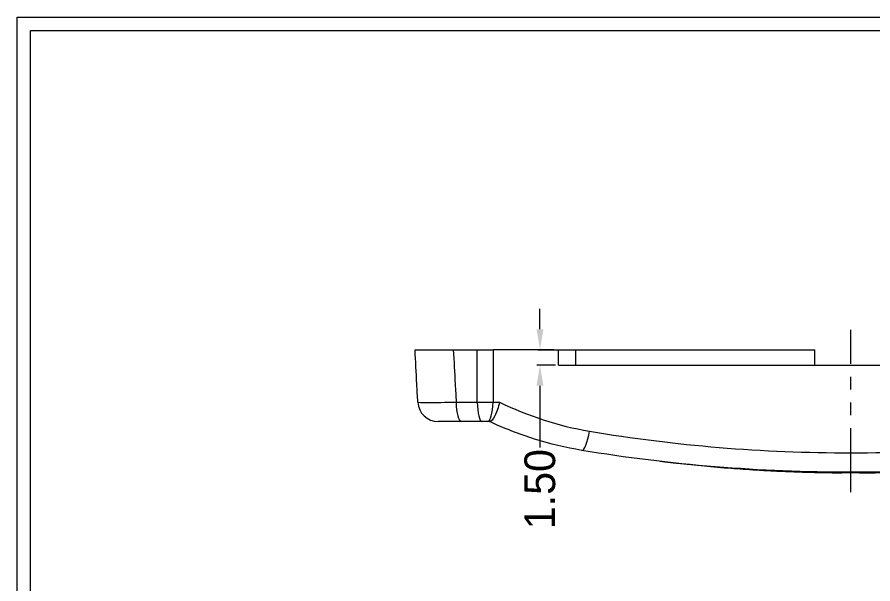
# Model space of a CAD drawing. Extents: x 178 to 733, y 496 to 689.
# Drawn here: x 178.5 to 261.9, y 633.4 to 688.6 of the extents above; entities that cross this region are included whole.
import ezdxf

# ---------------------------------------------------------------- set-up
doc = ezdxf.new("R2010")
doc.units = 0
doc.header["$MEASUREMENT"] = 0
doc.linetypes.add('PHANTOM', pattern=[2.5, 1.25, -0.25, 0.25, -0.25, 0.25, -0.25])
doc.layers.add('3', color=7, linetype='Continuous')
doc.dimstyles.get("Standard").update_dxf_attribs({"dimtxt": 0.18, "dimasz": 0.18, "dimexe": 0.18, "dimexo": 0.0625, "dimgap": 0.09, "dimtad": 0, "dimtih": 1, "dimtoh": 1, "dimdec": 4, "dimzin": 0, "dimdsep": 46, "dimtxsty": 'Standard', "dimcen": 0.09, "dimadec": 0, "dimazin": 0, "dimtfac": 1, "dimtdec": 4, "dimtofl": 0, "dimtmove": 0, "dimatfit": 3, "dimfxl": 0, "dimtolj": 1, "dimtzin": 0, "dimarcsym": 0})

# ---------------------------------------------------------------- blocks, each defined once
blk = doc.blocks.new('*D22')
at = {"color": 4, "linetype": 'Continuous', "lineweight": 9}
for p, q in [((229.465, 658.194), (229.465, 660.194)), ((230.809, 656.194), (229.165, 656.194)), ((230.964, 654.694), (229.165, 654.694)), ((229.465, 652.694), (229.465, 646.666))]:
    blk.add_line(p, q, dxfattribs=at)
for points in [[(229.132, 658.194), (229.799, 658.194), (229.465, 656.194)], [(229.132, 652.694), (229.799, 652.694), (229.465, 654.694)]]:
    blk.add_solid(points, dxfattribs=at)
at = {"layer": 'Defpoints', "color": 0, "linetype": 'Continuous', "lineweight": 9}
for p in [(231.109, 656.194), (229.465, 654.694), (231.264, 654.694)]:
    blk.add_point(p, dxfattribs=at)
at = {"color": 3, "linetype": 'Continuous', "lineweight": 9, "insert": (229.465, 642.616), "char_height": 3, "attachment_point": 5, "rotation": 90}
blk.add_mtext('\\A1;1.50', dxfattribs=at)

msp = doc.modelspace()

# ---------------------------------------------------------------- linework, layer by layer
at = {"color": 7, "linetype": 'Continuous', "lineweight": 9}
for p, q in [((178.473, 496.141), (178.473, 688.597)), ((178.473, 688.597), (450.633, 688.597)), ((179.769, 497.437), (179.769, 687.301)), ((179.769, 687.301), (449.337, 687.301))]:
    msp.add_line(p, q, dxfattribs=at)
at = {"layer": '3', "color": 1, "linetype": 'PHANTOM', "lineweight": 9, "ltscale": 5}
msp.add_line((259.764, 642.312), (259.764, 658.149), dxfattribs=at)
at = {"layer": '3', "color": 7, "linetype": 'Continuous', "lineweight": 9}
for p, q in [((221.013, 656.194), (223.351, 656.194)), ((229.264, 656.194), (224.893, 656.194)), ((232.954, 654.694), (232.954, 656.194)), ((232.954, 656.194), (256.264, 656.194)), ((256.264, 655.194), (256.264, 656.194)), ((231.264, 654.694), (288.264, 654.694)), ((221.29, 651.09), (223.344, 651.09)), ((224.886, 651.09), (225.525, 651.09)), ((223.818, 649.194), (221.791, 649.194)), ((224.567, 649.194), (224.332, 649.194))]:
    msp.add_line(p, q, dxfattribs=at)
at = {"layer": '3', "color": 7, "linetype": 'Continuous', "lineweight": 9, "extrusion": (0, 0, -1)}
msp.add_arc((-258.899, 644.697), 0.5, 260.37882, 270.21995, dxfattribs=at)
at = {"layer": '3', "color": 7, "linetype": 'Continuous', "lineweight": 9}
for centre, major_axis, ratio, start_param, end_param in [((219.547, 651.194), (0, -2), 0.999956, 4.764749, 6.283185), ((221.791, 651.194), (0, 2), 0.251049, 1.623156, 3.141593), ((223.818, 651.194), (0, 2), 0.237646, 1.623156, 3.141593), ((224.332, 651.194), (0, 2), 0.277059, 3.141593, 4.660029), ((233.886, 648.366), (0.329, 1.973), 0.20773, 3.123706, 4.693919)]:
    msp.add_ellipse(centre, major_axis=major_axis, ratio=ratio, start_param=start_param, end_param=end_param, dxfattribs=at)
for points, knots in [([(217.281, 656.194), (217.271, 656.194), (217.633, 656.194), (218.982, 656.194), (219.937, 656.194), (221.013, 656.194)], [0, 0, 0, 0, 0.5, 0.5, 1, 1, 1, 1]), ([(217.55, 651.09), (217.519, 651.675), (217.488, 652.26), (217.457, 652.846), (217.399, 653.962), (217.34, 655.078), (217.281, 656.194)], [0, 0, 0, 0, 0.344005, 0.344005, 0.344005, 1, 1, 1, 1]), ([(221.013, 656.194), (221.074, 655.078), (221.134, 653.962), (221.195, 652.846), (221.226, 652.26), (221.258, 651.675), (221.29, 651.09)], [0, 0, 0, 0, 0.655995, 0.655995, 0.655995, 1, 1, 1, 1]), ([(223.344, 651.09), (223.344, 651.623), (223.345, 652.157), (223.346, 652.691), (223.347, 653.859), (223.349, 655.026), (223.351, 656.194)], [0, 0, 0, 0, 0.3137, 0.3137, 0.3137, 1, 1, 1, 1]), ([(224.893, 656.194), (224.891, 655.026), (224.89, 653.859), (224.888, 652.691), (224.887, 652.157), (224.886, 651.623), (224.886, 651.09)], [0, 0, 0, 0, 0.6863, 0.6863, 0.6863, 1, 1, 1, 1]), ([(231.264, 654.694), (231.264, 654.924), (231.264, 655.155), (231.264, 655.385), (231.264, 655.655), (231.264, 655.924), (231.264, 656.194)], [0, 0, 0, 0, 0.460383, 0.460383, 0.460383, 1, 1, 1, 1]), ([(217.55, 651.09), (217.541, 651.071), (217.904, 651.062), (219.256, 651.062), (220.212, 651.071), (221.29, 651.09)], [0, 0, 0, 0, 0.5, 0.5, 1, 1, 1, 1]), ([(223.344, 651.09), (223.598, 651.087), (223.855, 651.086), (224.244, 651.086), (224.374, 651.086), (224.632, 651.087), (224.76, 651.088), (224.886, 651.09)], [0, 0, 0, 0, 0.5, 0.5, 0.75, 0.75, 1, 1, 1, 1]), ([(225.525, 651.09), (225.413, 650.593), (225.248, 650.1), (224.898, 649.402), (224.713, 649.194), (224.567, 649.194)], [0, 0, 0, 0, 0.5, 0.5, 1, 1, 1, 1]), ([(221.791, 649.194), (221.144, 649.194), (220.57, 649.194), (219.759, 649.194), (219.541, 649.194), (219.547, 649.194)], [0, 0, 0, 0, 0.5, 0.5, 1, 1, 1, 1]), ([(224.332, 649.194), (224.274, 649.194), (224.213, 649.194), (224.153, 649.194), (224.042, 649.194), (223.927, 649.194), (223.818, 649.194)], [0, 0, 0, 0, 0.350517, 0.350517, 0.350517, 1, 1, 1, 1]), ([(224.551, 649.194), (224.532, 649.194), (224.523, 649.194), (224.542, 649.194), (224.547, 649.194), (224.556, 649.194), (224.567, 649.194)], [0, 0, 0, 0, 0.715924, 0.715924, 0.715924, 1, 1, 1, 1]), ([(233.551, 646.395), (231.977, 646.658), (230.442, 647.027), (227.443, 647.963), (225.979, 648.53), (224.551, 649.194)], [0, 0, 0, 0, 0.5, 0.5, 1, 1, 1, 1]), ([(234.29, 648.261), (238.46, 647.556), (242.672, 647.031), (251.181, 646.33), (255.5, 646.153), (268.422, 646.156), (276.898, 646.851), (285.237, 648.261)], [0, 0, 0, 0, 0.25, 0.25, 0.5, 0.5, 1, 1, 1, 1]), ([(285.977, 646.395), (277.387, 644.963), (268.664, 644.261), (255.377, 644.258), (250.937, 644.437), (242.182, 645.147), (237.846, 645.679), (233.551, 646.395)], [0, 0, 0, 0, 0.5, 0.5, 0.75, 0.75, 1, 1, 1, 1]), ([(241.197, 645.344), (241.172, 645.347), (241.162, 645.347), (241.17, 645.345), (241.177, 645.344), (241.201, 645.34), (241.24, 645.335), (241.278, 645.33), (241.333, 645.322), (241.399, 645.314), (241.465, 645.305), (241.543, 645.295), (241.629, 645.285), (241.714, 645.274), (241.808, 645.263), (241.904, 645.252), (241.999, 645.24), (242.098, 645.229), (242.193, 645.218), (242.287, 645.207), (242.38, 645.197), (242.463, 645.187), (242.546, 645.178), (242.622, 645.17), (242.685, 645.163), (242.747, 645.156), (242.798, 645.151), (242.833, 645.147), (242.843, 645.146), (242.853, 645.145), (242.861, 645.145)], [0, 0, 0, 0, 0.107478, 0.107478, 0.107478, 0.21503, 0.21503, 0.21503, 0.322639, 0.322639, 0.322639, 0.430181, 0.430181, 0.430181, 0.537601, 0.537601, 0.537601, 0.644903, 0.644903, 0.644903, 0.752141, 0.752141, 0.752141, 0.859396, 0.859396, 0.859396, 0.966736, 0.966736, 0.966736, 1, 1, 1, 1]), ([(242.536, 645.171), (243.377, 645.079), (245.07, 644.909), (247.587, 644.689), (249.859, 644.527), (251.839, 644.414), (253.518, 644.337), (255.177, 644.278), (256.887, 644.235), (258.144, 644.212), (258.79, 644.21), (258.896, 644.21)], [0, 0, 0, 0, 0.21987, 0.42042, 0.586015, 0.688997, 0.775849, 0.849605, 0.915368, 0.986007, 1, 1, 1, 1]), ([(260.631, 644.206), (261.32, 644.209), (262.843, 644.224), (265.16, 644.288), (267.773, 644.404), (270.654, 644.586), (273.723, 644.838), (275.82, 645.045), (276.868, 645.159)], [0, 0, 0, 0, 0.103234, 0.235181, 0.391215, 0.573285, 0.783194, 1, 1, 1, 1]), ([(258.896, 644.217), (258.895, 644.223), (258.903, 644.22), (258.924, 644.221), (258.941, 644.221), (258.984, 644.222), (259.011, 644.222), (259.074, 644.222), (259.111, 644.222), (259.191, 644.223), (259.234, 644.223), (259.329, 644.223), (259.38, 644.223), (259.484, 644.223), (259.538, 644.223), (259.65, 644.223), (259.707, 644.224), (259.82, 644.224), (259.877, 644.223), (259.988, 644.223), (260.042, 644.223), (260.147, 644.223), (260.198, 644.223), (260.292, 644.223), (260.336, 644.223), (260.417, 644.222), (260.453, 644.222), (260.516, 644.222), (260.543, 644.222), (260.587, 644.221), (260.603, 644.221), (260.624, 644.22), (260.633, 644.223), (260.631, 644.217)], [0, 0, 0, 0, 0.0625, 0.0625, 0.125, 0.125, 0.1875, 0.1875, 0.25, 0.25, 0.3125, 0.3125, 0.375, 0.375, 0.4375, 0.4375, 0.5, 0.5, 0.5625, 0.5625, 0.625, 0.625, 0.6875, 0.6875, 0.75, 0.75, 0.8125, 0.8125, 0.875, 0.875, 0.9375, 0.9375, 1, 1, 1, 1]), ([(258.932, 644.221), (258.926, 644.22), (258.938, 644.221), (258.975, 644.221), (259.087, 644.222), (259.305, 644.223), (259.496, 644.223), (259.605, 644.223)], [0, 0, 0, 0, 0.053775, 0.183277, 0.409534, 0.697771, 1, 1, 1, 1]), ([(259.603, 644.223), (259.607, 644.223), (259.706, 644.224), (259.936, 644.223), (260.24, 644.223), (260.467, 644.222), (260.57, 644.221), (260.595, 644.221), (260.599, 644.22)], [0, 0, 0, 0, 0.00142, 0.239729, 0.478722, 0.716986, 0.915023, 1, 1, 1, 1])]:
    msp.add_open_spline(points, degree=3, knots=knots, dxfattribs=at)
for points in [[(223.351, 656.194), (223.86, 656.194), (224.39, 656.194), (224.893, 656.194)], [(229.264, 656.194), (230.669, 656.194), (231.818, 656.194), (232.954, 656.194)], [(256.3, 654.694), (256.276, 654.86), (256.264, 655.027), (256.264, 655.194)], [(225.525, 651.09), (228.288, 649.743), (231.211, 648.782), (234.29, 648.261)], [(258.896, 644.197), (258.898, 644.201), (258.896, 644.205), (258.896, 644.219)], [(260.631, 644.219), (260.631, 644.205), (260.629, 644.2), (260.631, 644.196)]]:
    msp.add_open_spline(points, degree=3, dxfattribs=at)

# ---------------------------------------------------------------- dimensions: what is measured, and where the dimension line sits
at = {"linetype": 'Continuous', "lineweight": 9}
dim = msp.add_linear_dim(base=(229.465, 654.694), p1=(231.109, 656.194), p2=(231.264, 654.694), angle=90, dimstyle='Standard', override={"dimtxt": 3, "dimasz": 2, "dimexe": 0.3, "dimexo": 0.3, "dimgap": 0.3, "dimtih": 0, "dimtoh": 0, "dimdec": 2, "dimdsep": 0, "dimcen": 0, "dimclrd": 4, "dimclre": 4, "dimclrt": 3, "dimadec": 1, "dimtdec": 2, "dimlwd": 9, "dimlwe": 9}, dxfattribs=at)
dim.commit()
dim.dimension.update_dxf_attribs({"geometry": '*D22', "text_midpoint": (229.465, 642.616), "dimtype": 160})

doc.saveas('drawing.dxf')
